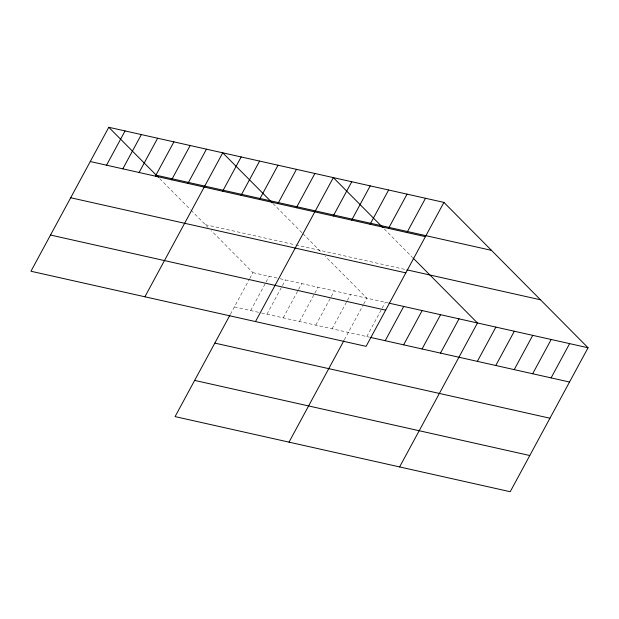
<?xml version="1.0" encoding="UTF-8"?>
<svg xmlns="http://www.w3.org/2000/svg" width="619" height="619" viewBox="0 0 619 619"><rect width="100%" height="100%" fill="white"/><g stroke="black" fill="none" stroke-linecap="round" stroke-linejoin="round"><path stroke-width="0.46" stroke-dasharray="3.1 2.32" d="M230.392 314.313L249.302 279.324M249.759 278.488L252.916 272.639L211.303 230.67M250.672 310.552L265.582 282.976M266.031 282.14L269.195 276.291M266.951 314.204L285.475 279.935M283.223 317.849L298.134 290.272M298.59 289.437L301.755 283.587M299.503 321.501L314.413 293.917M314.87 293.081L318.027 287.231M315.783 325.145L334.306 290.884M332.063 328.797L346.973 301.221M347.421 300.385L350.586 294.536M344.334 339.846L363.245 304.865M363.701 304.03L366.866 298.18L325.246 256.204M366.773 336.574L381.683 308.997M382.132 308.161L385.297 302.312M205.353 224.674L294.884 244.737M295.789 244.938L405.012 269.42M252.916 272.639L279.146 278.519M280.051 278.72L388.059 302.931M234.392 306.908L260.614 312.781M261.52 312.982L369.535 337.193M384.291 229.007L412.2 257.156M273.018 203.535L302.289 233.054M302.97 233.734L321.284 252.212M159.756 178.682L190.381 209.57M191.062 210.259L207.999 227.335"/><path stroke-width="0.93" d="M108.789 127.282L30.95 271.246L366.084 346.361L443.924 202.398L108.789 127.282L158.394 177.305M106.545 165.188L125.069 130.926M122.817 168.84L141.349 134.578M139.097 172.484L157.621 138.223M155.377 176.136L173.9 141.875M171.656 179.789L190.18 145.519M187.928 183.433L206.46 149.171M144.892 296.78L222.732 152.816L272.337 202.846M222.639 191.217L241.17 156.947M241.077 195.349L259.601 161.079M259.508 199.473L278.032 165.211M277.939 203.605L296.462 169.343M229.943 315.133L175.076 416.602L510.211 491.718L588.05 347.754L443.924 202.398M296.369 207.736L314.893 173.475M255.485 321.571L333.332 177.607L382.937 227.637M333.239 216L351.762 181.738M351.669 220.132L370.193 185.87M370.1 224.264L388.624 190.002M388.531 228.396L407.054 194.134M289.019 442.144L343.885 340.674M406.962 232.527L425.493 198.266M385.204 340.705L403.727 306.444M403.634 344.837L422.158 310.576M422.065 348.969L440.589 314.707M440.496 353.101L459.027 318.839M399.619 466.935L477.458 322.971L412.881 257.837M477.365 361.364L495.889 327.103M495.796 365.496L514.319 331.235M514.227 369.628L532.75 335.366M532.657 373.76L551.189 339.498M551.088 377.892L569.619 343.622M156.352 175.247L491.486 250.362M90.266 161.544L425.392 236.659M406.853 269.838L540.488 299.789M70.69 197.747L405.824 272.863M388.98 303.14L588.05 347.754M50.526 235.042L385.652 310.158M370.456 337.401L569.526 382.024M214.816 343.104L549.951 418.22M194.652 380.406L529.787 455.522"/></g></svg>
